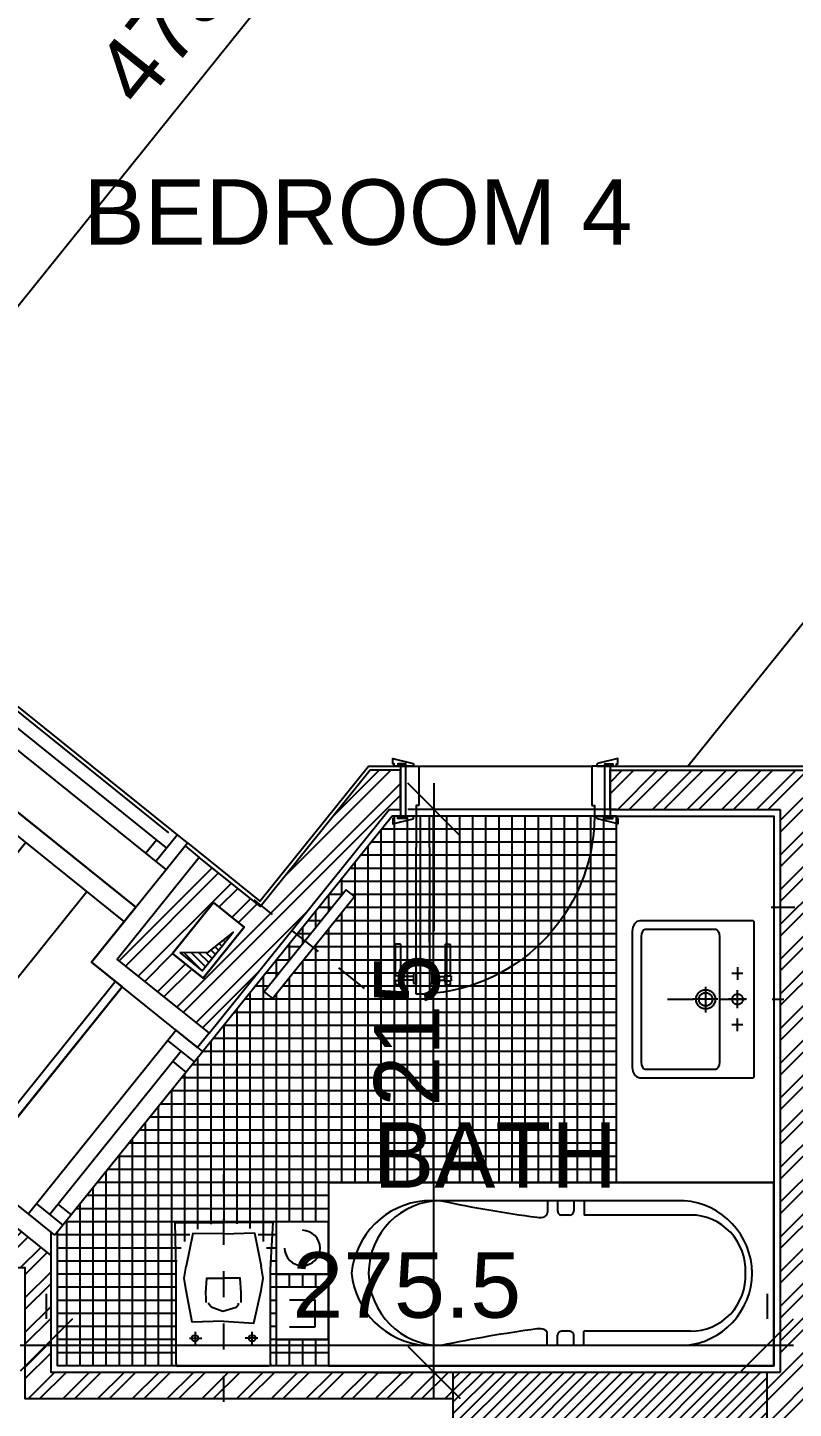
# Model space of a CAD drawing. Header units: inches. Extents: x -0.1 to 45.6, y -3.9 to 61.5.
# Drawn here: x 27.39 to 30.32, y 31.56 to 36.83 of the extents above; entities that cross this region are included whole.
import ezdxf
from ezdxf.enums import TextEntityAlignment as Align

# ---------------------------------------------------------------- set-up
doc = ezdxf.new("R2010")
doc.units = ezdxf.units.IN
doc.header["$MEASUREMENT"] = 0
doc.header["$PDMODE"] = 35
doc.header["$PDSIZE"] = 0.3
for name, pattern in [('CENTER', [2, 1.25, -0.25, 0.25, -0.25]), ('DASHDOTX2', [50.8, 25.4, -12.7, 0, -12.7]), ('HIDDEN', [0.375, 0.25, -0.125])]:
    doc.linetypes.add(name, pattern=pattern)
doc.layers.get('0').update_dxf_attribs({"linetype": 'CONTINUOUS'})
doc.layers.get('DEFPOINTS').update_dxf_attribs({"linetype": 'CONTINUOUS'})
for name, color, linetype in [('60%', 7, 'CONTINUOUS'), ('A-ALU', 9, 'CONTINUOUS'), ('A-AREAS', 6, 'CONTINUOUS'), ('A-AXIS-SANITARY', 10, 'DASHDOTX2'), ('A-BALUST', 1, 'CONTINUOUS'), ('A-closet', 252, 'CONTINUOUS'), ('a-dim', 3, 'CONTINUOUS'), ('A-DOORS', 1, 'CONTINUOUS'), ('A-FLOR-PFIX', 61, 'CONTINUOUS'), ('A-HATCH-CONC', 8, 'CONTINUOUS'), ('A-HATCH-WALL', 8, 'CONTINUOUS'), ('A-heater', 61, 'CONTINUOUS'), ('A-HEATER-axis', 5, 'HIDDEN'), ('A-MECHANICAL', 8, 'CONTINUOUS'), ('A-NOMENCLATURE', 3, 'CONTINUOUS'), ('A-PLASTER', 8, 'CONTINUOUS'), ('A-PROJ-TIL-BATH', 8, 'CONTINUOUS'), ('a-revetement', 1, 'CONTINUOUS'), ('A-SANIT', 95, 'CONTINUOUS'), ('A-SECT-TILE', 12, 'CONTINUOUS'), ('a-shaft', 251, 'CONTINUOUS'), ('A-TILES', 137, 'CONTINUOUS'), ('A-WALL', 4, 'CONTINUOUS'), ('S-1ST$0$A-SHAFT 1ST', 8, 'CONTINUOUS'), ('S-1ST$0$A-STR 1ST', 2, 'CONTINUOUS')]:
    doc.layers.add(name, color=color, linetype=linetype)
doc.styles.add('A100-STEXT', font='ARIAL.TTF', dxfattribs={"height": 0.25})
doc.dimstyles.new('A100-DIM', dxfattribs={"dimtxt": 0.25, "dimasz": 0.2, "dimexe": 0.1, "dimexo": 0.3, "dimgap": 0.1, "dimtad": 1, "dimlfac": 100, "dimrnd": 0.5, "dimdsep": 46, "dimtxsty": 'A100-STEXT', "dimblk1": 'OBLIQUE', "dimblk2": 'OBLIQUE', "dimsah": 1, "dimcen": -0.05, "dimdle": 0.1, "dimclrd": 15, "dimclre": 15, "dimclrt": 256, "dimadec": 0, "dimazin": 0, "dimtfac": 0.28, "dimtix": 1, "dimtmove": 2, "dimatfit": 3, "dimldrblk": 'OBLIQUE', "dimfxl": 0, "dimtolj": 1, "dimarcsym": 0})
pattern_1 = [(45, (-2e-10, -0.04382), (-0.06629126, 0.06629126), []), (45, (0.04419, -0.04382), (-0.06629126, 0.06629126), [])]

# ---------------------------------------------------------------- blocks, each defined once
blk = doc.blocks.new('A$C0E1E2FE1')
at = {"layer": 'A-PROJ-TIL-BATH'}
for p, q in [((0, 0), (-0.8566, 0)), ((-0.85, 0), (-0.85, -1.4)), ((-0.8, 0), (-0.8, -1.4)), ((-0.75, 0), (-0.75, -1.4)), ((-0.7, 0), (-0.7, -1.4)), ((-0.65, 0), (-0.65, -1.4)), ((-0.6, 0), (-0.6, -1.4)), ((-0.55, 0), (-0.55, -1.4)), ((-0.5, 0), (-0.5, -1.4)), ((-0.45, 0), (-0.45, -1.4)), ((-0.4, 0), (-0.4, -1.4)), ((-0.35, 0), (-0.35, -1.4)), ((-0.3, 0), (-0.3, -1.4)), ((-0.25, 0), (-0.25, -1.4)), ((-0.2, 0), (-0.2, -1.4)), ((-0.15, 0), (-0.15, -1.4)), ((-0.1, 0), (-0.1, -1.4)), ((-0.05, 0), (-0.05, -1.4)), ((0, -0.05), (-0.8969, -0.05)), ((0, -0.1), (-0.9371, -0.1)), ((-0.9, -0.0539), (-0.9, -1.4)), ((0, -0.15), (-0.9773, -0.15)), ((-0.95, -0.1161), (-0.95, -1.4)), ((0, -0.2), (-1.0175, -0.2)), ((-1, -0.1783), (-1, -1.4)), ((0, -0.25), (-1.0577, -0.25)), ((-1.05, -0.2404), (-1.05, -0.3043)), ((-1.1, -0.3026), (-1.1, -0.3664)), ((-1.0466, -0.3), (-1.0979, -0.3)), ((0, -0.3), (-1.0101, -0.3)), ((-1.15, -0.3648), (-1.15, -0.4286)), ((-1.0868, -0.35), (-1.1381, -0.35)), ((-1.05, -0.3681), (-1.05, -1.4)), ((0, -0.35), (-1.0355, -0.35)), ((-1.127, -0.4), (-1.1783, -0.4)), ((0, -0.4), (-1.0757, -0.4)), ((-1.1672, -0.45), (-1.2185, -0.45)), ((-1.2, -0.4269), (-1.2, -0.4908)), ((0, -0.45), (-1.1159, -0.45)), ((-1.1, -0.4303), (-1.1, -1.4)), ((-1.2074, -0.5), (-1.2587, -0.5)), ((-1.25, -0.4891), (-1.25, -0.5529)), ((0, -0.5), (-1.1561, -0.5)), ((-1.15, -0.4924), (-1.15, -1.55)), ((-1.3, -0.5513), (-1.3, -0.6151)), ((-1.2476, -0.55), (-1.299, -0.55)), ((-1.2, -0.5546), (-1.2, -1.55)), ((0, -0.55), (-1.1963, -0.55)), ((-1.35, -0.6135), (-1.35, -1.6246)), ((-1.2878, -0.6), (-1.3392, -0.6)), ((-1.25, -0.6168), (-1.25, -1.55)), ((0, -0.6), (-1.2365, -0.6)), ((-1.4, -0.6756), (-1.4, -1.576)), ((-1.328, -0.65), (-1.3794, -0.65)), ((-1.3, -0.6789), (-1.3, -2.1)), ((0, -0.65), (-1.2767, -0.65)), ((-1.45, -0.7378), (-1.45, -1.5582)), ((0, -0.7), (-1.4196, -0.7)), ((0, -0.75), (-1.4598, -0.75)), ((-1.5, -0.8), (-1.5, -1.553)), ((0, -0.8), (-1.5, -0.8)), ((-1.55, -0.8622), (-1.55, -1.5585)), ((0, -0.85), (-1.5402, -0.85)), ((-1.6, -0.9243), (-1.6, -1.5777)), ((0, -0.9), (-1.5804, -0.9)), ((0, -1), (-1.6609, -1)), ((-1.65, -0.9865), (-1.65, -1.6254)), ((0, -0.95), (-1.6206, -0.95)), ((0, -1.05), (-1.7011, -1.05)), ((-1.7, -1.0487), (-1.7, -2.1)), ((0, -1.1), (-1.7413, -1.1)), ((0, -1.15), (-1.7815, -1.15)), ((-1.75, -1.1109), (-1.75, -2.1)), ((0, -1.2), (-1.8217, -1.2)), ((-1.8, -1.173), (-1.8, -2.1)), ((0, -1.25), (-1.8619, -1.25)), ((-1.85, -1.2352), (-1.85, -2.1)), ((0, -1.3), (-1.9021, -1.3)), ((-1.9, -1.2974), (-1.9, -2.1)), ((-1.95, -1.3595), (-1.95, -2.1)), ((0, -1.35), (-1.9423, -1.35)), ((-2, -1.4217), (-2, -2.1)), ((-1.1, -1.4), (-1.9825, -1.4)), ((-1.1, -1.45), (-2.0227, -1.45)), ((-1.1, -1.5), (-2.063, -1.5)), ((-2.05, -1.4839), (-2.05, -2.1)), ((-1.1, -1.55), (-2.1032, -1.55)), ((-2.1, -1.5461), (-2.1, -2.1)), ((-1.6296, -1.6), (-2.1345, -1.6)), ((-1.3, -1.6), (-1.3689, -1.6)), ((-1.663, -1.65), (-2.1345, -1.65)), ((-1.3, -1.65), (-1.3371, -1.65)), ((-1.6782, -1.7), (-2.1345, -1.7)), ((-1.3, -1.7), (-1.3236, -1.7)), ((-1.6814, -1.75), (-2.1345, -1.75)), ((-1.1, -1.75), (-1.3214, -1.75)), ((-1.25, -1.75), (-1.25, -1.8)), ((-1.2, -1.75), (-1.2, -1.8)), ((-1.15, -1.75), (-1.15, -1.8)), ((-1.6814, -1.8), (-2.1345, -1.8)), ((-1.1, -1.8), (-1.3214, -1.8)), ((-1.6814, -1.85), (-2.1345, -1.85)), ((-1.3, -1.85), (-1.3214, -1.85)), ((-1.6814, -1.9), (-2.1345, -1.9)), ((-1.6814, -1.95), (-2.1345, -1.95)), ((-1.3, -1.9), (-1.3214, -1.9)), ((-1.3, -1.95), (-1.3214, -1.95)), ((-1.6814, -2), (-2.1345, -2)), ((-1.1, -2), (-1.3214, -2)), ((-1.25, -2), (-1.25, -2.1)), ((-1.2, -2), (-1.2, -2.1)), ((-1.15, -2), (-1.15, -2.1)), ((-1.6814, -2.05), (-2.1345, -2.05)), ((-1.1, -2.05), (-1.3214, -2.05))]:
    blk.add_line(p, q, dxfattribs=at)
blk = doc.blocks.new('_OBLIQUE')
at = {"color": 0, "linetype": 'ByBlock'}
blk.add_line((-0.5, -0.5), (0.5, 0.5), dxfattribs=at)
blk = doc.blocks.new('*D162')
at = {"layer": 'a-dim', "color": 15, "lineweight": -2}
for p, q in [((28.9459, 33.9461), (28.9459, 33.3821)), ((29.6434, 33.8461), (28.8459, 33.8461)), ((28.9459, 31.5961), (28.9459, 32.6236)), ((28.7184, 31.6961), (28.8459, 31.6961))]:
    blk.add_line(p, q, dxfattribs=at)
at = {"layer": 'DEFPOINTS', "color": 0}
for p in [(28.9459, 33.8461), (29.9434, 33.8461), (29.0184, 31.6961)]:
    blk.add_point(p, dxfattribs=at)
at = {"layer": 'a-dim', "color": 15, "lineweight": -2, "xscale": 0.2, "yscale": 0.2, "zscale": 0.2}
for p, rotation in [((28.9459, 33.8461), 90), ((28.9459, 31.6961), 270)]:
    blk.add_blockref('_OBLIQUE', p, dxfattribs=dict(at, rotation=rotation))
at = {"layer": 'a-dim', "insert": (28.8434, 33.0029), "char_height": 0.25, "attachment_point": 5, "rotation": 90, "style": 'A100-STEXT'}
blk.add_mtext('\\A1;215', dxfattribs=at)
blk = doc.blocks.new('*D163')
at = {"layer": 'a-dim', "color": 15, "lineweight": -2}
for p, q in [((28.0241, 39.3034), (32.3139, 35.8535)), ((28.137, 39.2843), (28.0393, 39.1628)), ((32.2804, 35.9714), (32.1733, 35.8382))]:
    blk.add_line(p, q, dxfattribs=at)
at = {"layer": 'DEFPOINTS', "color": 0}
for p in [(28.325, 39.518), (32.4684, 36.2051), (32.236, 35.9162)]:
    blk.add_point(p, dxfattribs=at)
at = {"layer": 'a-dim', "color": 15, "lineweight": -2, "xscale": 0.2, "yscale": 0.2, "zscale": 0.2}
for p, rotation in [((28.102, 39.2407), 141.193709338647), ((32.236, 35.9162), 321.193709338647)]:
    blk.add_blockref('_OBLIQUE', p, dxfattribs=dict(at, rotation=rotation))
at = {"layer": 'a-dim', "insert": (29.2936, 37.9633), "char_height": 0.25, "attachment_point": 5, "rotation": 321.1937, "style": 'A100-STEXT'}
blk.add_mtext('\\A1;530.5', dxfattribs=at)
blk = doc.blocks.new('*D168')
at = {"layer": 'a-dim', "color": 15, "lineweight": -2}
for p, q in [((29.6409, 38.6073), (26.5388, 34.75)), ((29.441, 38.6398), (29.5003, 38.5921)), ((27.9331, 33.757), (26.5236, 34.8906))]:
    blk.add_line(p, q, dxfattribs=at)
at = {"layer": 'DEFPOINTS', "color": 0}
for p in [(29.6747, 38.4518), (26.6015, 34.8279), (28.1669, 33.569)]:
    blk.add_point(p, dxfattribs=at)
at = {"layer": 'a-dim', "color": 15, "lineweight": -2, "xscale": 0.2, "yscale": 0.2, "zscale": 0.2}
for p, rotation in [((29.5783, 38.5294), 51.19370947760974), ((26.6015, 34.8279), 231.1937094776097)]:
    blk.add_blockref('_OBLIQUE', p, dxfattribs=dict(at, rotation=rotation))
at = {"layer": 'a-dim', "insert": (27.9129, 36.821), "char_height": 0.25, "attachment_point": 5, "rotation": 51.1937, "style": 'A100-STEXT'}
blk.add_mtext('\\A1;475', dxfattribs=at)
blk = doc.blocks.new('*D176')
at = {"layer": 'a-dim', "color": 15, "lineweight": -2}
for p, q in [((27.4656, 31.9961), (27.4656, 31.9004)), ((30.2184, 31.9961), (30.2184, 31.9004)), ((27.3656, 31.8004), (30.3184, 31.8004))]:
    blk.add_line(p, q, dxfattribs=at)
at = {"layer": 'DEFPOINTS', "color": 0}
for p in [(30.2184, 31.8004), (27.4656, 31.6961), (30.2184, 31.6961)]:
    blk.add_point(p, dxfattribs=at)
at = {"layer": 'a-dim', "color": 15, "lineweight": -2, "xscale": 0.2, "yscale": 0.2, "zscale": 0.2, "rotation": 180}
blk.add_blockref('_OBLIQUE', (27.4656, 31.8004), dxfattribs=at)
at = {"layer": 'a-dim', "color": 15, "lineweight": -2, "xscale": 0.2, "yscale": 0.2, "zscale": 0.2}
blk.add_blockref('_OBLIQUE', (30.2184, 31.8004), dxfattribs=at)
at = {"layer": 'a-dim', "insert": (28.842, 32.0281), "char_height": 0.25, "attachment_point": 5, "style": 'A100-STEXT'}
blk.add_mtext('\\A1;275.5', dxfattribs=at)
blk = doc.blocks.new('bathtub')
at = {"layer": 'A-SANIT'}
for p, q in [((-0.7, 0), (-0.7, 1.7)), ((0, 0), (0, 1.7)), ((-0.5761, 1.3825), (-0.5761, 0.9759)), ((-0.1322, 1.3819), (-0.1322, 0.9753)), ((-0.6305, 1.3586), (-0.6305, 0.3667)), ((-0.0778, 1.3586), (-0.0778, 0.3667)), ((-0.6305, 0.9759), (-0.5761, 0.9759)), ((-0.0778, 0.9753), (-0.1322, 0.9753)), ((-0.6305, 0.937), (-0.5916, 0.937)), ((-0.5761, 0.9214), (-0.5761, 0.8903)), ((-0.1322, 0.9208), (-0.1322, 0.8897)), ((-0.0778, 0.9364), (-0.1167, 0.9364)), ((-0.6305, 0.8747), (-0.5916, 0.8747)), ((-0.0778, 0.8742), (-0.1167, 0.8742)), ((-0.6305, 0.8359), (-0.5851, 0.8359)), ((-0.0778, 0.8353), (-0.1232, 0.8353))]:
    blk.add_line(p, q, dxfattribs=at)
blk.add_lwpolyline([(0, 1.7), (-0.7, 1.7), (-0.7, 0), (0, 0)], close=True, dxfattribs=at)
for centre, radius, start, end in [((-0.3498, 1.3363), 0.2816, 90.8902, 175.4646), ((-0.3661, 1.3819), 0.21, 86.743, 180), ((-0.3573, 1.3377), 0.2803, 4.283, 89.3622), ((-0.3422, 1.3819), 0.21, 0, 93.257), ((-0.5916, 0.9214), 0.0156, 0, 90), ((-0.1167, 0.9208), 0.0156, 90, 180), ((-0.5916, 0.8903), 0.0156, 270, 0), ((-0.1167, 0.8897), 0.0156, 180, 270), ((-5.5617, 1.4689), 5.0395, 348.0986, 352.3207), ((-0.5851, 0.8203), 0.0156, 23.3684, 90), ((-0.6191, 0.8056), 0.0526, 349.51, 23.3684), ((-0.0892, 0.805), 0.0526, 156.6316, 190.49), ((4.8534, 1.4689), 5.0395, 187.6793, 191.9014), ((-0.1232, 0.8197), 0.0156, 90, 156.6316), ((-0.3542, 0.4296), 0.2764, 180, 0), ((-0.3245, 0.3937), 0.3073, 185.0523, 264.4541), ((-0.3838, 0.3937), 0.3073, 275.5459, 354.9477)]:
    blk.add_arc(centre, radius, start, end, dxfattribs=at)
blk = doc.blocks.new('A$C53CE4CBC')
at = {"layer": 'A-DOORS'}
for p, q in [((-0.009, 0), (0.019, 0.009)), ((-0.009, 0.009), (0.019, 0)), ((0.809, 0), (0.781, 0.009)), ((0.809, 0.009), (0.781, 0)), ((-0.009, -0.19), (0.019, -0.199)), ((-0.009, -0.199), (0.019, -0.19)), ((0.69, -0.19), (0.74, -0.19)), ((0.69, -0.31), (0.69, -0.19)), ((0.74, -0.19), (0.74, -0.31)), ((0.809, -0.19), (0.781, -0.199)), ((0.809, -0.199), (0.781, -0.19)), ((0.69, -0.31), (0.69, -0.75)), ((0.74, -0.75), (0.74, -0.31)), ((0.69, -0.673), (0.69, -0.55)), ((0.74, -0.673), (0.74, -0.55)), ((0.61, -0.6805), (0.61, -0.8)), ((0.6295, -0.68), (0.6105, -0.68)), ((0.63, -0.6805), (0.63, -0.8)), ((0.8, -0.6805), (0.8, -0.8)), ((0.8005, -0.68), (0.8195, -0.68)), ((0.82, -0.6805), (0.82, -0.8)), ((0.69, -0.79), (0.682, -0.79)), ((0.69, -0.75), (0.69, -0.87)), ((0.69, -0.79), (0.69, -0.83)), ((0.74, -0.87), (0.74, -0.75)), ((0.74, -0.79), (0.748, -0.79)), ((0.74, -0.79), (0.74, -0.83)), ((0.633, -0.8), (0.607, -0.8)), ((0.607, -0.8), (0.607, -0.805)), ((0.607, -0.815), (0.607, -0.82)), ((0.633, -0.82), (0.607, -0.82)), ((0.61, -0.82), (0.61, -0.8345)), ((0.6295, -0.835), (0.6105, -0.835)), ((0.63, -0.82), (0.63, -0.8345)), ((0.633, -0.8), (0.633, -0.8025)), ((0.68, -0.8025), (0.633, -0.8025)), ((0.68, -0.8175), (0.633, -0.8175)), ((0.633, -0.8175), (0.633, -0.82)), ((0.68, -0.792), (0.68, -0.828)), ((0.69, -0.83), (0.682, -0.83)), ((0.74, -0.83), (0.748, -0.83)), ((0.75, -0.792), (0.75, -0.828)), ((0.75, -0.8025), (0.797, -0.8025)), ((0.75, -0.8175), (0.797, -0.8175)), ((0.797, -0.8), (0.823, -0.8)), ((0.797, -0.8), (0.797, -0.8025)), ((0.797, -0.8175), (0.797, -0.82)), ((0.797, -0.82), (0.823, -0.82)), ((0.8, -0.82), (0.8, -0.8345)), ((0.8005, -0.835), (0.8195, -0.835)), ((0.82, -0.82), (0.82, -0.8345)), ((0.823, -0.8), (0.823, -0.805)), ((0.823, -0.815), (0.823, -0.82)), ((0.69, -0.87), (0.74, -0.87))]:
    blk.add_line(p, q, dxfattribs=at)
at = {"layer": 'A-DOORS', "color": 8}
for p, q in [((0.73, 0), (0.07, 0)), ((0.06, -0.19), (0.74, -0.19))]:
    blk.add_line(p, q, dxfattribs=at)
at = {"layer": 'A-DOORS'}
for points in [[(-0.01, 0), (-0.025, 0), (-0.025, 0.01), (-0.03, 0.01), (-0.03, 0.03), (0.0482, 0.0104, -0.381769), (0.05, 0.0084), (0.05, 0), (0.02, 0), (0.02, 0.01), (-0.01, 0.01), (-0.01, 0)], [(0.81, 0), (0.825, 0), (0.825, 0.01), (0.83, 0.01), (0.83, 0.03), (0.7518, 0.0104, 0.381769), (0.75, 0.0084), (0.75, 0), (0.78, 0), (0.78, 0.01), (0.81, 0.01), (0.81, 0)], [(-0.01, -0.19), (-0.025, -0.19), (-0.025, -0.2), (-0.03, -0.2), (-0.03, -0.22), (0.0482, -0.2004, 0.381769), (0.05, -0.1984), (0.05, -0.19), (0.02, -0.19), (0.02, -0.2), (-0.01, -0.2), (-0.01, -0.19)], [(0.81, -0.19), (0.825, -0.19), (0.825, -0.2), (0.83, -0.2), (0.83, -0.22), (0.7518, -0.2004, -0.381769), (0.75, -0.1984), (0.75, -0.19), (0.78, -0.19), (0.78, -0.2), (0.81, -0.2), (0.81, -0.19)]]:
    blk.add_lwpolyline(points, format="xyb", dxfattribs=at)
for points in [[(-0.009, 0), (0.019, 0), (0.019, 0.009), (-0.009, 0.009)], [(0.809, 0), (0.781, 0), (0.781, 0.009), (0.809, 0.009)], [(-0.009, -0.19), (0.019, -0.19), (0.019, -0.199), (-0.009, -0.199)], [(0.809, -0.19), (0.781, -0.19), (0.781, -0.199), (0.809, -0.199)]]:
    blk.add_lwpolyline(points, close=True, dxfattribs=at)
for points in [[(0, 0), (0, -0.19), (0.02, -0.19), (0.02, 0), (0, 0)], [(0.02, -0.19), (0.02, 0), (0.07, 0), (0.07, -0.15)], [(0.78, -0.19), (0.78, 0), (0.73, 0), (0.73, -0.15)], [(0.8, 0), (0.8, -0.19), (0.78, -0.19), (0.78, 0), (0.8, 0)], [(0.07, -0.15), (0.06, -0.15), (0.06, -0.19), (0.02, -0.19)], [(0.73, -0.15), (0.74, -0.15), (0.74, -0.19), (0.78, -0.19)]]:
    blk.add_lwpolyline(points, dxfattribs=at)
blk.add_arc((0.7403, -0.1897), 0.6803, 180.0254, 269.9746, dxfattribs=at)
at = {"layer": 'A-DOORS', "extrusion": (0, 0, -1)}
for centre, major_axis, start_param, end_param in [((0.6105, -0.6805), (-0.000354, 0.000354), 5.497787, 7.068583), ((0.6295, -0.6805), (0.000354, 0.000354), -0.785398, 0.785398), ((0.8005, -0.6805), (-0.000354, 0.000354), 5.497787, 7.068583), ((0.8195, -0.6805), (0.000354, 0.000354), -0.785398, 0.785398), ((0.682, -0.792), (0.00141, 0.00141), 3.926991, 5.497787), ((0.748, -0.792), (0.00141, 0.00141), -0.785398, 0.785398), ((0.5994, -0.81), (0.00642, 0.00642), 0.202485, 1.368312), ((0.6105, -0.8345), (-0.000354, 0.000354), 3.926991, 5.497787), ((0.6295, -0.8345), (-0.000354, 0.000354), 2.356194, 3.926991), ((0.651, -0.81), (0.0138, 0.0138), 3.5322, 4.321782), ((0.682, -0.828), (0.00141, 0.00141), 2.356194, 3.926991), ((0.748, -0.828), (-0.00141, 0.00141), 2.356194, 3.926991), ((0.779, -0.81), (0.0138, 0.0138), 0.390607, 1.180189), ((0.8005, -0.8345), (0.000354, 0.000354), 2.356194, 3.926991), ((0.8195, -0.8345), (-0.000354, 0.000354), 2.356194, 3.926991), ((0.8306, -0.81), (0.00642, 0.00642), 3.344077, 4.509904)]:
    blk.add_ellipse(centre, major_axis=major_axis, ratio=1, start_param=start_param, end_param=end_param, dxfattribs=at)
blk = doc.blocks.new('A$C110900A5')
at = {"layer": 'A-AXIS-SANITARY', "linetype": 'CENTER', "ltscale": 0.1}
blk.add_line((294.5, -331.2), (294.5, 114.1), dxfattribs=at)
at = {"layer": 'A-FLOR-PFIX'}
for points in [[(594.2, -3.5), (594.2, -4.8), (594.2, -8.4), (594.2, -22.1), (594.2, -43.4), (594.2, -71.1), (594.2, -103.8), (594.2, -140.3), (594.2, -219.7), (594.2, -299), (594.2, -335.6), (594.2, -368.3), (594.2, -395.9), (594.2, -417.3), (594.2, -431), (594.2, -434.6), (594.2, -435.8), (591.1, -447.3), (582.6, -456.6), (570, -462.9), (554.5, -465.2), (553, -465.2), (548.6, -465.2), (541.6, -465.2), (532.1, -465.2), (506.5, -465.2), (473.2, -465.2), (433.9, -465.2), (390, -465.2), (294.5, -465.2), (199, -465.2), (155.1, -465.2), (115.8, -465.2), (82.5, -465.2), (56.9, -465.2), (47.4, -465.2), (40.4, -465.2), (36, -465.2), (34.5, -465.2), (19.1, -462.9), (6.4, -456.6), (-2.1, -447.3), (-5.2, -435.8), (-5.2, -434.6), (-5.2, -431), (-5.2, -417.3), (-5.2, -395.9), (-5.2, -368.3), (-5.2, -335.6), (-5.2, -299), (-5.2, -219.7), (-5.2, -140.3), (-5.2, -103.8), (-5.2, -71.1), (-5.2, -43.4), (-5.2, -22.1), (-5.2, -8.4), (-5.2, -4.8), (-5.2, -3.5), (-1.7, 0), (0, 0), (5, 0), (12.9, 0), (23.8, 0), (37.2, 0), (53, 0), (90.9, 0), (135.7, 0), (185.7, 0), (294.5, 0), (403.3, 0), (453.3, 0), (498.2, 0), (536, 0), (551.8, 0), (565.3, 0), (576.1, 0), (584.1, 0), (589, 0), (590.7, 0), (594.2, -3.5)], [(196.6, -43.2), (196.6, -85)], [(314.7, -63), (314.6, -61), (314.3, -59), (313.8, -57), (313.1, -55.2), (312.3, -53.4), (311.3, -51.7), (310.1, -50.2), (308.8, -48.7), (307.4, -47.4), (305.8, -46.3), (304.1, -45.2), (302.4, -44.4), (300.5, -43.7), (298.6, -43.2), (296.6, -42.9), (294.5, -42.8), (292.4, -42.9), (290.4, -43.2), (288.5, -43.7), (286.6, -44.4), (284.9, -45.2), (283.2, -46.3), (281.6, -47.4), (280.2, -48.7), (278.9, -50.2), (277.7, -51.7), (276.7, -53.4), (275.9, -55.2), (275.2, -57), (274.7, -59), (274.4, -61), (274.3, -63), (274.4, -65.1), (274.7, -67.1), (275.2, -69), (275.9, -70.9), (276.7, -72.7), (277.7, -74.3), (278.9, -75.9), (280.2, -77.3), (281.6, -78.6), (283.2, -79.8), (284.9, -80.8), (286.6, -81.7), (288.5, -82.4), (290.4, -82.9), (292.4, -83.2), (294.5, -83.3), (296.6, -83.2), (298.6, -82.9), (300.5, -82.4), (302.4, -81.7), (304.1, -80.8), (305.8, -79.8), (307.4, -78.6), (308.8, -77.3), (310.1, -75.9), (311.3, -74.3), (312.3, -72.7), (313.1, -70.9), (313.8, -69), (314.3, -67.1), (314.6, -65.1), (314.7, -63), (314.7, -63)], [(294.5, -28.9), (294.5, -97.7)], [(392.5, -43.2), (392.5, -85)], [(172.9, -63), (221.3, -63)], [(260.6, -63), (329.4, -63)], [(417.2, -63), (368.8, -63)], [(561.1, -415.8), (559, -421.8), (553.3, -426.7), (544.9, -430), (534.5, -431.2), (533.1, -431.2), (529.1, -431.2), (522.6, -431.2), (513.9, -431.2), (503, -431.2), (490.2, -431.2), (459.5, -431.2), (423.2, -431.2), (382.6, -431.2), (294.5, -431.2), (206.4, -431.2), (165.9, -431.2), (129.5, -431.2), (98.8, -431.2), (86, -431.2), (75.2, -431.2), (66.4, -431.2), (59.9, -431.2), (55.9, -431.2), (54.5, -431.2), (44.2, -430), (35.7, -426.7), (30, -421.8), (27.9, -415.8), (27.9, -412.8), (27.9, -404.2), (27.9, -390.9), (27.9, -373.7), (27.9, -353.3), (27.9, -330.6), (27.9, -281.1), (27.9, -231.7), (27.9, -209), (27.9, -188.6), (27.9, -171.3), (27.9, -158.1), (27.9, -149.5), (27.9, -146.5), (30, -140.5), (35.7, -135.6), (44.2, -132.3), (54.5, -131.1), (55.9, -131.1), (59.9, -131.1), (66.4, -131.1), (75.2, -131.1), (86, -131.1), (98.8, -131.1), (129.5, -131.1), (165.9, -131.1), (206.4, -131.1), (294.5, -131.1), (382.6, -131.1), (423.2, -131.1), (459.5, -131.1), (490.2, -131.1), (503, -131.1), (513.9, -131.1), (522.6, -131.1), (529.1, -131.1), (533.1, -131.1), (534.5, -131.1), (544.9, -132.3), (553.3, -135.6), (559, -140.5), (561.1, -146.5), (561.1, -149.5), (561.1, -158.1), (561.1, -171.3), (561.1, -188.6), (561.1, -209), (561.1, -231.7), (561.1, -281.1), (561.1, -330.6), (561.1, -353.3), (561.1, -373.7), (561.1, -390.9), (561.1, -404.2), (561.1, -412.8), (561.1, -415.8), (561.1, -415.8)], [(331.2, -184.8), (331, -181), (330.4, -177.4), (329.5, -173.9), (328.3, -170.5), (326.8, -167.3), (324.9, -164.3), (322.8, -161.5), (320.4, -158.9), (317.8, -156.5), (315, -154.4), (312, -152.5), (308.8, -151), (305.4, -149.8), (301.9, -148.9), (298.3, -148.3), (294.5, -148.1), (290.8, -148.3), (287.1, -148.9), (283.6, -149.8), (280.2, -151), (277, -152.5), (274, -154.4), (271.2, -156.5), (268.6, -158.9), (266.2, -161.5), (264.1, -164.3), (262.3, -167.3), (260.7, -170.5), (259.5, -173.9), (258.6, -177.4), (258, -181), (257.8, -184.8), (258, -188.5), (258.6, -192.2), (259.5, -195.7), (260.7, -199.1), (262.3, -202.3), (264.1, -205.3), (266.2, -208.1), (268.6, -210.7), (271.2, -213.1), (274, -215.2), (277, -217), (280.2, -218.6), (283.6, -219.8), (287.1, -220.7), (290.8, -221.3), (294.5, -221.5), (298.3, -221.3), (301.9, -220.7), (305.4, -219.8), (308.8, -218.6), (312, -217), (315, -215.2), (317.8, -213.1), (320.4, -210.7), (322.8, -208.1), (324.9, -205.3), (326.8, -202.3), (328.3, -199.1), (329.5, -195.7), (330.4, -192.2), (331, -188.5), (331.2, -184.8), (331.2, -184.8)], [(294.5, -137.9), (294.5, -234.2)], [(244.7, -184.8), (342.1, -184.8)], [(320.1, -184.8), (320, -182.2), (319.6, -179.6), (318.9, -177.2), (318.1, -174.8), (317, -172.6), (315.7, -170.5), (314.2, -168.5), (312.6, -166.7), (310.8, -165.1), (308.8, -163.6), (306.7, -162.3), (304.5, -161.2), (302.1, -160.4), (299.7, -159.7), (297.1, -159.3), (294.5, -159.2), (291.9, -159.3), (289.4, -159.7), (286.9, -160.4), (284.5, -161.2), (282.3, -162.3), (280.2, -163.6), (278.2, -165.1), (276.4, -166.7), (274.8, -168.5), (273.3, -170.5), (272, -172.6), (270.9, -174.8), (270.1, -177.2), (269.4, -179.6), (269, -182.2), (268.9, -184.8), (269, -187.4), (269.4, -190), (270.1, -192.4), (270.9, -194.8), (272, -197), (273.3, -199.1), (274.8, -201.1), (276.4, -202.9), (278.2, -204.5), (280.2, -206), (282.3, -207.3), (284.5, -208.4), (286.9, -209.2), (289.4, -209.9), (291.9, -210.2), (294.5, -210.4), (297.1, -210.2), (299.7, -209.9), (302.1, -209.2), (304.5, -208.4), (306.7, -207.3), (308.8, -206), (310.8, -204.5), (312.6, -202.9), (314.2, -201.1), (315.7, -199.1), (317, -197), (318.1, -194.8), (318.9, -192.4), (319.6, -190), (320, -187.4), (320.1, -184.8), (320.1, -184.8)]]:
    blk.add_lwpolyline(points, dxfattribs=at)
blk = doc.blocks.new('A$C4412624D')
for points in [[(-363.316505, 205.931824, 0), (-363.316505, 205.931824, 0), (-540.045906, 209.843079, 0), (-540.045906, 25.383057, 0)], [(-497.934326, 27.701111, 0), (-497.934326, 27.701111, 0), (-499.029488, 143.192291, 0), (-376.101074, 169.254578, 0)], [(-283.871368, 169.254578, 0), (-283.871368, 169.254578, 0), (-330.442451, 176.559784, 0), (-376.101074, 169.254578, 0)], [(-7.305237, 205.931824, 0), (-7.305237, 205.931824, 0), (-363.316505, 205.931824, 0), (-363.316505, 205.931824, 0)], [(-167.899292, 27.713638, 0), (-167.899292, 27.713638, 0), (-164.495361, 145.4375, 0), (-283.871368, 169.254578, 0)], [(-103.977631, 156.470307, 0), (-103.977631, 156.470307, 0), (-103.977631, 108.985535, 0), (-103.977631, 108.985535, 0)], [(-7.305237, 205.931824, 0), (-7.305237, 205.931824, 0), (-0.000031, 205.018463, 0), (-0.000031, 198.626618, 0)], [(-0.000031, 198.626618, 0), (-0.000031, 198.626618, 0), (-0.000031, -142.07645, 0), (-0.000031, -142.07645, 0)], [(-128.633087, 134.554077, 0), (-128.633087, 134.554077, 0), (-77.495422, 134.554077, 0), (-77.495422, 134.554077, 0)], [(-93.019531, 135.467438, 0), (-93.019531, 141.519318, 0), (-97.92572, 146.425537, 0), (-103.977631, 146.425537, 0), (-110.029541, 146.425537, 0), (-114.93573, 141.519318, 0), (-114.93573, 135.467438, 0), (-114.93573, 129.415558, 0), (-110.029541, 124.509339, 0), (-103.977631, 124.509339, 0), (-97.92572, 124.509339, 0), (-93.019531, 129.415558, 0), (-93.019531, 135.467438, 0)], [(-239.127029, 93.496338, 0), (-254.643234, 93.663666, 0), (-275.267746, 94.375122, 0), (-275.267746, 94.375122, 0), (-275.267746, 94.375122, 0), (-330.970505, 90.722199, 0), (-330.970505, 25.887482, 0)], [(-222.988953, 73.828949, 0), (-222.988953, 73.828949, 0), (-232.993607, 82.700379, 0), (-237.798569, 82.700379, 0)], [(-222.988953, 73.828949, 0), (-222.988953, 73.828949, 0), (-205.639023, 30.910462, 0), (-221.162796, -20.227218, 0)], [(-363.316505, -149.381658, 0), (-363.316505, -149.381658, 0), (-540.045906, -159.076351, 0), (-540.045906, 25.383057, 0)], [(-497.934326, 27.701111, 0), (-497.934326, 27.701111, 0), (-501.274673, -89.184891, 0), (-376.101074, -113.826683, 0)], [(-239.127029, -38.068466, 0), (-254.643234, -38.235779, 0), (-275.267746, -38.947235, 0), (-275.267746, -38.947235, 0), (-275.267746, -38.947235, 0), (-330.970505, -35.294937, 0), (-330.970505, 29.54039, 0)], [(-167.899292, 27.713638, 0), (-167.899292, 27.713638, 0), (-161.127594, -86.939697, 0), (-283.871368, -113.826683, 0)], [(-221.162796, -20.227218, 0), (-221.162796, -20.227218, 0), (-231.167465, -29.098648, 0), (-235.972412, -29.098648, 0)], [(-128.633087, -79.126785, 0), (-128.633087, -79.126785, 0), (-77.495422, -79.126785, 0), (-77.495422, -79.126785, 0)], [(-93.019531, -80.039558, 0), (-93.019531, -73.987663, 0), (-97.92572, -69.081459, 0), (-103.977631, -69.081459, 0), (-110.029541, -69.081459, 0), (-114.93573, -73.987663, 0), (-114.93573, -80.039558, 0), (-114.93573, -86.091453, 0), (-110.029541, -90.997658, 0), (-103.977631, -90.997658, 0), (-97.92572, -90.997658, 0), (-93.019531, -86.091453, 0), (-93.019531, -80.039558, 0)], [(-103.977631, -101.042419, 0), (-103.977631, -101.042419, 0), (-103.977631, -53.557648, 0), (-103.977631, -53.557648, 0)], [(-283.871368, -113.826683, 0), (-283.871368, -113.826683, 0), (-330.442451, -121.131893, 0), (-376.101074, -113.826683, 0)], [(-7.305237, -149.381658, 0), (-7.305237, -149.381658, 0), (-363.316505, -149.381658, 0), (-363.316505, -149.381658, 0)], [(-7.305237, -149.381658, 0), (-7.305237, -149.381658, 0), (-0.000031, -148.468281, 0), (-0.000031, -142.07645, 0)]]:
    blk.add_polyline3d(points)
at = {"layer": 'A-AXIS-SANITARY', "linetype": 'CENTER', "ltscale": 0.1}
blk.add_line((136.288241, 26.88557), (-721.794139, 26.885582), dxfattribs=at)
blk = doc.blocks.new('A$C1C8D3502')
at = {"layer": 'A-heater'}
blk.add_lwpolyline([(0, -0.5), (0, 0), (-0.04, 0), (-0.04, -0.5)], close=True, dxfattribs=at)
at = {"layer": 'A-HEATER-axis', "ltscale": 0.5}
blk.add_line((-0.29, -0.25), (0.25, -0.25), dxfattribs=at)
blk = doc.blocks.new('A$C767F1EFC')
blk.add_lwpolyline([(-0.2, -0.2), (0, -0.2), (0, 0), (-0.2, 0)], close=True)
blk.add_arc((-0.1, -0.1), 0.0676, 180, 90)
blk = doc.blocks.new('A$C14A67201')
for p, q in [((-0.1486, -0.0485), (-0.0514, -0.0485)), ((-0.0514, -0.1515), (-0.0514, -0.0485)), ((-0.1486, -0.1515), (-0.0514, -0.1515))]:
    blk.add_line(p, q)
blk.add_lwpolyline([(-0.2, -0.2), (0, -0.2), (0, 0), (-0.2, 0)], close=True)
blk = doc.blocks.new('A$C49374AD8')
at = {"layer": 'A-ALU'}
for p, q in [((27.8454, 33.7238), (27.8862, 33.7744)), ((27.8844, 33.6924), (27.9659, 33.7937)), ((27.9234, 33.6611), (28.0048, 33.7624)), ((27.9616, 33.0465), (27.3976, 32.3451)), ((28.0629, 32.965), (27.9616, 33.0465)), ((27.981, 32.9668), (27.4796, 32.3434)), ((28.0629, 32.965), (27.4989, 32.2637)), ((28.0316, 32.926), (27.9303, 33.0075)), ((28.0003, 32.8871), (27.9496, 32.9278)), ((27.5303, 32.3026), (27.4289, 32.3841)), ((27.5616, 32.3416), (27.5109, 32.3823)), ((27.4989, 32.2637), (27.3976, 32.3451))]:
    blk.add_line(p, q, dxfattribs=at)
for points in [[(28.0048, 33.7624), (25.4099, 35.8493)], [(27.9251, 33.7431), (25.4081, 35.7673)], [(27.9234, 33.6611), (25.3284, 35.748)]]:
    blk.add_lwpolyline(points, dxfattribs=at)
blk = doc.blocks.new('*D276')
at = {"layer": '60%', "color": 15, "lineweight": -2}
for p, q in [((14.1028, 57.7118), (17.1503, 61.5013)), ((17.0097, 61.486), (45.0024, 38.9742)), ((41.9397, 35.3254), (44.9872, 39.1148))]:
    blk.add_line(p, q, dxfattribs=at)
at = {"layer": 'DEFPOINTS', "color": 0}
for p in [(13.9148, 57.4781), (44.9245, 39.0369), (41.7517, 35.0916)]:
    blk.add_point(p, dxfattribs=at)
at = {"layer": '60%', "color": 15, "lineweight": -2, "xscale": 0.2, "yscale": 0.2, "zscale": 0.2}
for p, rotation in [((17.0876, 61.4233), 141.1937093848894), ((44.9245, 39.0369), 321.1937093848894)]:
    blk.add_blockref('_OBLIQUE', p, dxfattribs=dict(at, rotation=rotation))
at = {"layer": '60%', "insert": (31.1488, 50.4076), "char_height": 0.25, "attachment_point": 5, "rotation": 321.1937, "style": 'A100-STEXT'}
blk.add_mtext('\\A1;3572', dxfattribs=at)

msp = doc.modelspace()

# ---------------------------------------------------------------- hatches: boundary and pattern name
at = {"layer": 'A-HATCH-CONC'}
h = msp.add_hatch(dxfattribs=at)
h.set_pattern_fill('ANSI31', color=256, scale=0.25, style=0)
h.set_pattern_definition([(45, (-9e-11, -0.043868), (-0.022097087, 0.022097087), [])])
h.paths.add_polyline_path([(30.21837, 31.69613), (29.01837, 31.69613), (29.01837, 31.29613), (30.21837, 31.29613)])
at = {"layer": 'A-HATCH-WALL'}
h = msp.add_hatch(dxfattribs=at)
h.set_pattern_fill('ANSI32', color=256, scale=0.25, style=0)
h.set_pattern_definition([(45, (32.83738, 27.622625), (-0.0662913, 0.0662913), []), (45, (32.88157, 27.622625), (-0.0662913, 0.0662913), [])])
h.paths.add_polyline_path([(32.90837, 27.65679), (32.90837, 27.69613), (32.75837, 27.69613), (32.75837, 27.47027)])
h.paths.add_polyline_path([(32.90837, 27.65679), (32.75837, 27.47027), (32.75837, 26.54005), (32.90837, 26.41942)])
h.paths.add_polyline_path([(34.35837, 27.68113), (34.20837, 27.68113), (34.20837, 26.37113), (34.35837, 26.37113)])
h.paths.add_polyline_path([(32.75837, 26.54005), (32.75837, 26.37113), (32.90837, 26.37113), (32.90837, 26.41942)])
h.paths.add_polyline_path([(34.35837, 25.37113), (34.35837, 25.47113), (34.20837, 25.47113), (34.20837, 25.37113), (32.90837, 25.37113), (32.90837, 25.47113), (32.75837, 25.47113), (32.75837, 25.37113), (32.15837, 25.37113), (32.07837, 25.37113), (32.07837, 25.22113), (32.07837, 25.12113), (32.30837, 25.12113), (32.30837, 25.22113), (34.15837, 25.22113), (34.15837, 22.89613), (34.35837, 22.89613)])
h.paths.add_polyline_path([(32.30837, 24.32113), (32.07837, 24.32113), (32.07837, 24.31213), (32.07837, 24.29613), (32.07837, 22.91113), (32.30837, 22.91113)])
h.paths.add_polyline_path([(37.11837, 29.74613), (35.91837, 29.74613), (35.91837, 29.59613), (37.11837, 29.59613)])
h.paths.add_polyline_path([(37.61837, 29.74613), (37.11837, 29.74613), (37.11837, 29.59613), (37.61837, 29.59613)])
h.paths.add_polyline_path([(32.90837, 28.54613), (32.75837, 28.54613), (32.75837, 27.84613), (31.13429, 27.84613), (31.32081, 27.69613), (32.75837, 27.69613), (32.90837, 27.69613)])
h.paths.add_polyline_path([(31.13429, 27.84613), (30.21837, 27.84613), (30.21837, 27.69613), (31.32081, 27.69613)])
h.paths.add_polyline_path([(34.95837, 27.84613), (34.35837, 27.84613), (34.35837, 28.54613), (34.35837, 29.45982), (34.20837, 29.2733), (34.20837, 28.54613), (34.20837, 27.69613), (34.95837, 27.69613)])
h.paths.add_polyline_path([(34.35837, 30.64299), (34.20837, 30.76362), (34.20837, 29.44613), (34.20837, 29.2733), (34.35837, 29.45982)])
h.paths.add_polyline_path([(34.35837, 31.55613), (34.35837, 31.69613), (34.20837, 31.69613), (34.20837, 30.76362), (34.35837, 30.64299)])
h.paths.add_polyline_path([(32.90837, 33.99618), (32.15098, 33.99618), (32.15098, 34.21478), (32.00098, 34.33541), (32.00098, 33.99618), (30.88442, 33.99618), (31.4886, 34.74746), (31.37171, 34.84147), (30.69193, 33.99618), (29.61837, 33.99618), (29.61837, 33.84618), (30.26837, 33.84618), (30.26837, 31.69618), (30.21837, 31.69618), (30.21837, 31.44618), (31.11837, 31.44618), (31.11837, 31.39618), (30.21837, 31.39618), (30.21837, 31.29618), (31.21837, 31.29618), (31.21837, 31.54618), (30.41837, 31.54618), (30.41837, 33.84618), (32.75837, 33.84618), (32.75837, 31.54618), (32.01837, 31.54618), (32.01837, 31.29618), (32.30837, 31.29618), (32.30837, 29.99618), (32.75837, 29.99618), (32.75837, 29.44618), (32.90837, 29.44618)])
h.paths.add_polyline_path([(32.75837, 30.14618), (32.45837, 30.14618), (32.45837, 31.39618), (32.11837, 31.39618), (32.11837, 31.44618), (32.75837, 31.44618)], flags=16)
h.paths.add_polyline_path([(34.17586, 27.05978), (34.38125, 27.05978), (34.38125, 27.26585), (34.17586, 27.26585)], flags=9)
h = msp.add_hatch(dxfattribs=at)
h.set_pattern_fill('ANSI32', color=256, scale=0.25, style=0)
h.set_pattern_definition(pattern_1)
h.paths.add_polyline_path([(28.77474, 33.84618), (28.81837, 33.84618), (28.81837, 33.99618), (28.70289, 33.99618), (28.28378, 33.47503), (28.04999, 33.66304), (27.73665, 33.2734), (28.08732, 32.99139)])
h.paths.add_polyline_path([(28.06443, 33.20229), (27.94754, 33.29629), (28.10422, 33.49111), (28.22111, 33.3971)], flags=16)
h = msp.add_hatch(dxfattribs=at)
h.set_pattern_fill('ANSI32', color=256, scale=0.25, style=0)
h.set_pattern_definition(pattern_1)
h.paths.add_polyline_path([(28.14337, 31.69618), (27.48387, 31.69618), (27.48387, 32.1421), (27.08489, 32.46296), (26.98462, 32.33828), (27.14928, 32.20586), (27.14928, 31.69618), (26.70837, 31.69618), (26.70837, 30.86618), (27.00837, 30.86618), (27.00837, 31.29618), (29.01837, 31.29618), (29.01837, 31.39618), (26.90837, 31.39618), (26.90837, 31.01618), (26.85837, 31.01618), (26.85837, 31.54618), (27.29928, 31.54618), (27.29928, 32.09618), (27.38387, 32.09618), (27.38387, 31.59618), (28.14337, 31.59618)])
h.paths.add_polyline_path([(29.01837, 31.69618), (28.14337, 31.69618), (28.14337, 31.59618), (29.01837, 31.59618)])
at = {"layer": 'a-shaft'}
h = msp.add_hatch(dxfattribs=at)
h.set_pattern_fill('_USER,_O', color=256, scale=0.02, angle=315, pattern_type=0)
h.set_pattern_definition([(315, (-338376.546732, -23743.415584), (0.0141421356237, 0.0141421356237), [])])
h.paths.add_polyline_path([(28.17936, 33.37705), (28.07979, 33.29911), (27.97566, 33.29929), (28.06138, 33.23036)])
at = {"layer": 'A-TILES'}
h = msp.add_hatch(dxfattribs=at)
h.set_pattern_fill('_USER', color=256, scale=0.3, angle=90, style=0, pattern_type=0)
h.set_pattern_definition([(231.19370937, (278582.75132, -193513.67124), (0.2337807492, -0.18800681184), [])])
h.paths.add_polyline_path([(24.40132, 34.71088), (27.12876, 32.51746), (27.24565, 32.42346), (27.80967, 33.1248), (27.69278, 33.2188), (27.81812, 33.37466), (25.09068, 35.56807)])

# ---------------------------------------------------------------- linework, layer by layer
at = {"layer": 'A-ALU'}
msp.add_line((27.75512, 33.16867), (27.1911, 32.46733), dxfattribs=at)
msp.add_lwpolyline([(27.76357, 33.41853), (25.1686, 35.5054)], dxfattribs=at)
at = {"layer": 'A-AREAS'}
for points in [[(26.63837, 27.02613), (26.63837, 31.76613), (27.11387, 31.76613), (27.11387, 32.14446), (27.0031, 32.23355), (27.75512, 33.16867), (27.63823, 33.26267), (27.80744, 33.47308), (25.01766, 35.71662), (25.01766, 35.71662), (25.01766, 35.71662), (25.01766, 35.71662), (25.01766, 35.71662), (27.00739, 38.1908), (24.26047, 40.39988), (24.66782, 40.90641), (26.12895, 39.73137), (29.05872, 43.37445), (28.88728, 43.51232), (30.76735, 45.85013), (41.00695, 37.61543)], [(35.57544, 41.98345), (30.76735, 45.85013), (28.88728, 43.51232), (29.05872, 43.37445), (26.12895, 39.73137), (24.66782, 40.90641), (24.26047, 40.39988), (27.00739, 38.1908), (25.01766, 35.71662), (27.80744, 33.47308), (27.63823, 33.26267), (27.75512, 33.16867), (27.0031, 32.23355), (27.11387, 32.14446), (27.11387, 31.76613), (26.63837, 31.76613), (26.63837, 27.02613), (28.13837, 27.02613), (28.13837, 23.46613), (26.63837, 23.46613), (26.63837, 22.49613), (41.90837, 22.49613)]]:
    msp.add_lwpolyline(points, dxfattribs=at)
msp.add_lwpolyline([(24.09642, 34.5711), (25.01766, 35.71662), (27.80744, 33.47308), (27.63823, 33.26267), (27.75512, 33.16867), (27.0031, 32.23355)], close=True, dxfattribs=at)
at = {"layer": 'A-BALUST'}
for p, q in [((28.08732, 32.99134), (28.04345, 32.93679)), ((27.48387, 32.23188), (27.07421, 32.56133)), ((27.48387, 32.14205), (27.48387, 32.23188))]:
    msp.add_line(p, q, dxfattribs=at)
at = {"layer": 'A-closet'}
msp.add_line((29.91479, 34.01113), (31.97977, 36.57887), dxfattribs=at)
at = {"layer": 'A-FLOR-PFIX'}
msp.add_lwpolyline([(30.24337, 32.42113), (29.64337, 32.42113), (29.64337, 33.82113), (30.24337, 33.82113)], close=True, dxfattribs=at)
at = {"layer": 'A-PLASTER'}
for points in [[(29.61837, 34.01113), (30.68474, 34.01113), (32.44733, 36.20285), (31.91353, 36.63213)], [(28.00485, 33.71855), (28.28149, 33.49607), (28.6957, 34.01113), (28.81837, 34.01113)]]:
    msp.add_lwpolyline(points, dxfattribs=at)
at = {"layer": 'a-revetement'}
for p, q in [((27.63823, 33.26267), (27.99545, 33.70686)), ((27.99545, 33.70686), (28.04999, 33.66299)), ((28.04345, 32.93679), (27.63823, 33.26267))]:
    msp.add_line(p, q, dxfattribs=at)
at = {"layer": 'A-SECT-TILE'}
for points in [[(29.61837, 33.82113), (30.24337, 33.82113), (30.24337, 31.72113), (27.50887, 31.72113), (27.50887, 32.23217)], [(28.81837, 33.82113), (28.78672, 33.82113), (28.06293, 32.92113)]]:
    msp.add_lwpolyline(points, dxfattribs=at)
at = {"layer": 'a-shaft'}
msp.add_lwpolyline([(27.97566, 33.29929), (28.06138, 33.23036), (28.17936, 33.37705), (28.07979, 33.29911), (27.97566, 33.29929)], dxfattribs=at)
at = {"layer": 'A-WALL'}
for p, q in [((29.61837, 33.99613), (30.69193, 33.99613)), ((29.61837, 33.84613), (29.61837, 33.99613)), ((29.61837, 33.84613), (30.26837, 33.84613)), ((30.26837, 33.84613), (30.26837, 31.69613)), ((30.26837, 31.69613), (30.21837, 31.69613))]:
    msp.add_line(p, q, dxfattribs=at)
for points in [[(28.81837, 33.84613), (28.81837, 33.99613), (28.70289, 33.99613), (28.28378, 33.47498), (28.04999, 33.66299), (27.73665, 33.27335), (28.08732, 32.99134), (28.77474, 33.84613), (28.81837, 33.84613)], [(29.01837, 31.69613), (27.48387, 31.69613), (27.48387, 32.14205), (27.08489, 32.46291), (26.98462, 32.33823), (27.14928, 32.20582), (27.14928, 31.69613), (26.70837, 31.69613), (26.70837, 30.86613), (27.00837, 30.86613), (27.00837, 31.29613), (29.01837, 31.29613)], [(29.01837, 31.39613), (26.90837, 31.39613), (26.90837, 31.01613), (26.85837, 31.01613), (26.85837, 31.54613), (27.29928, 31.54613), (27.29928, 32.09613), (27.38387, 32.09613), (27.38387, 31.59613), (29.01837, 31.59613)]]:
    msp.add_lwpolyline(points, dxfattribs=at)
msp.add_lwpolyline([(28.10422, 33.49106), (27.94754, 33.29624), (28.06443, 33.20224), (28.22111, 33.39705)], close=True, dxfattribs=at)
at = {"layer": 'S-1ST$0$A-SHAFT 1ST'}
msp.add_lwpolyline([(28.10422, 33.49106), (28.22111, 33.39705), (28.06443, 33.20224), (27.94754, 33.29624)], close=True, dxfattribs=at)
at = {"layer": 'S-1ST$0$A-STR 1ST'}
msp.add_lwpolyline([(29.01837, 31.29613), (30.21837, 31.29613), (30.21837, 31.69613), (29.01837, 31.69613)], close=True, dxfattribs=at)

# ---------------------------------------------------------------- block references
at = {"layer": 'A-ALU'}
msp.add_blockref('A$C49374AD8', (0, -0.04387), dxfattribs=at)
at = {"layer": 'A-DOORS', "xscale": -1}
msp.add_blockref('A$C53CE4CBC', (29.61837, 34.01113), dxfattribs=at)
at = {"layer": 'A-FLOR-PFIX', "xscale": -0.001013189780231017, "yscale": 0.001013189780231016, "zscale": 0.001013189780229412, "rotation": 90.00000167314187}
msp.add_blockref('A$C4412624D', (28.17061, 31.72113), dxfattribs=at)
at = {"layer": 'A-FLOR-PFIX', "rotation": 269.9999999993397}
msp.add_blockref('bathtub', (28.54337, 31.72113), dxfattribs=at)
at = {"layer": 'A-heater'}
for p, rotation in [((30.48348, 33.22113), 180.000000007348), ((28.29778, 33.14932), 141.1937093439902)]:
    msp.add_blockref('A$C1C8D3502', p, dxfattribs=dict(at, rotation=rotation))
at = {"layer": 'A-MECHANICAL'}
for name, p in [('A$C767F1EFC', (28.54337, 32.27113)), ('A$C14A67201', (28.54337, 32.02113))]:
    msp.add_blockref(name, p, dxfattribs=at)
at = {"layer": 'A-PROJ-TIL-BATH'}
msp.add_blockref('A$C0E1E2FE1', (29.64337, 33.82113), dxfattribs=at)
at = {"layer": 'A-SANIT', "ltscale": 0.5, "xscale": -0.0009999999999976694, "yscale": 0.0009999999999976694, "zscale": 0.001, "rotation": 270.0000000016285}
msp.add_blockref('A$C110900A5', (30.16837, 32.82663), dxfattribs=at)

# ---------------------------------------------------------------- texts
at = {"layer": 'A-NOMENCLATURE', "style": 'A100-STEXT'}
for s, p in [('BEDROOM 4', (28.65577, 36.12803)), ('BATH', (29.18018, 32.52669))]:
    msp.add_text(s, height=0.25, dxfattribs=at).set_placement(p, align=Align.MIDDLE)

# ---------------------------------------------------------------- dimensions: what is measured, and where the dimension line sits
at = {"layer": '60%'}
dim = msp.add_aligned_dim(p1=(13.91484, 57.47806), p2=(41.751696, 35.091621), distance=5.062794, dimstyle='A100-DIM', dxfattribs=at)
dim.commit()
dim.dimension.update_dxf_attribs({"geometry": '*D276', "text_midpoint": (31.148783, 50.407582)})
at = {"layer": 'a-dim'}
for base, p1, p2, angle, picture, middle in [((32.23602, 35.91616), (28.32499, 39.51804), (32.46842, 36.20514), 141.19371, '*D163', (29.29363, 37.96332)), ((28.94594, 33.84613), (29.01837, 31.69613), (29.94337, 33.84613), 90, '*D162', (28.84337, 33.00288))]:
    dim = msp.add_linear_dim(base=base, p1=p1, p2=p2, angle=angle, dimstyle='A100-DIM', dxfattribs=at)
    dim.commit()
    dim.dimension.update_dxf_attribs({"geometry": picture, "text_midpoint": middle, "dimtype": 160})
dim = msp.add_linear_dim(base=(26.60148, 34.82789), p1=(29.67474, 38.45182), p2=(28.16688, 33.56898), angle=51.19371, dimstyle='A100-DIM', dxfattribs=at)
dim.commit()
dim.dimension.update_dxf_attribs({"geometry": '*D168', "text_midpoint": (27.91287, 36.82099)})
dim = msp.add_linear_dim(base=(30.21837, 31.80043), p1=(27.46557, 31.69613), p2=(30.21837, 31.69613), dimstyle='A100-DIM', dxfattribs=at)
dim.commit()
dim.dimension.update_dxf_attribs({"geometry": '*D176', "text_midpoint": (28.84197, 32.02807)})

doc.saveas('drawing.dxf')
